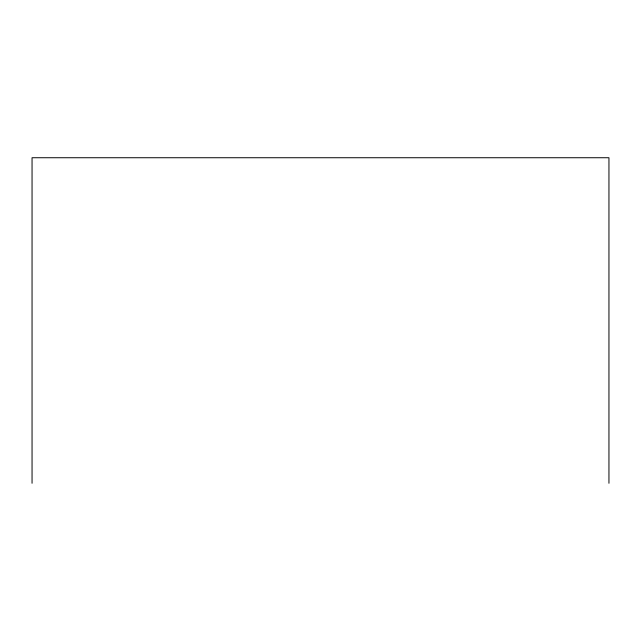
<?xml version="1.0" encoding="UTF-8"?>
<svg xmlns="http://www.w3.org/2000/svg" width="641" height="641" viewBox="0 0 641 641"><rect width="100%" height="100%" fill="white"/><g stroke="black" fill="none" stroke-linecap="round" stroke-linejoin="round"><path stroke-width="0.96" d="M608.95 483.266L608.95 157.734L32.05 157.734L32.05 483.266"/></g></svg>
